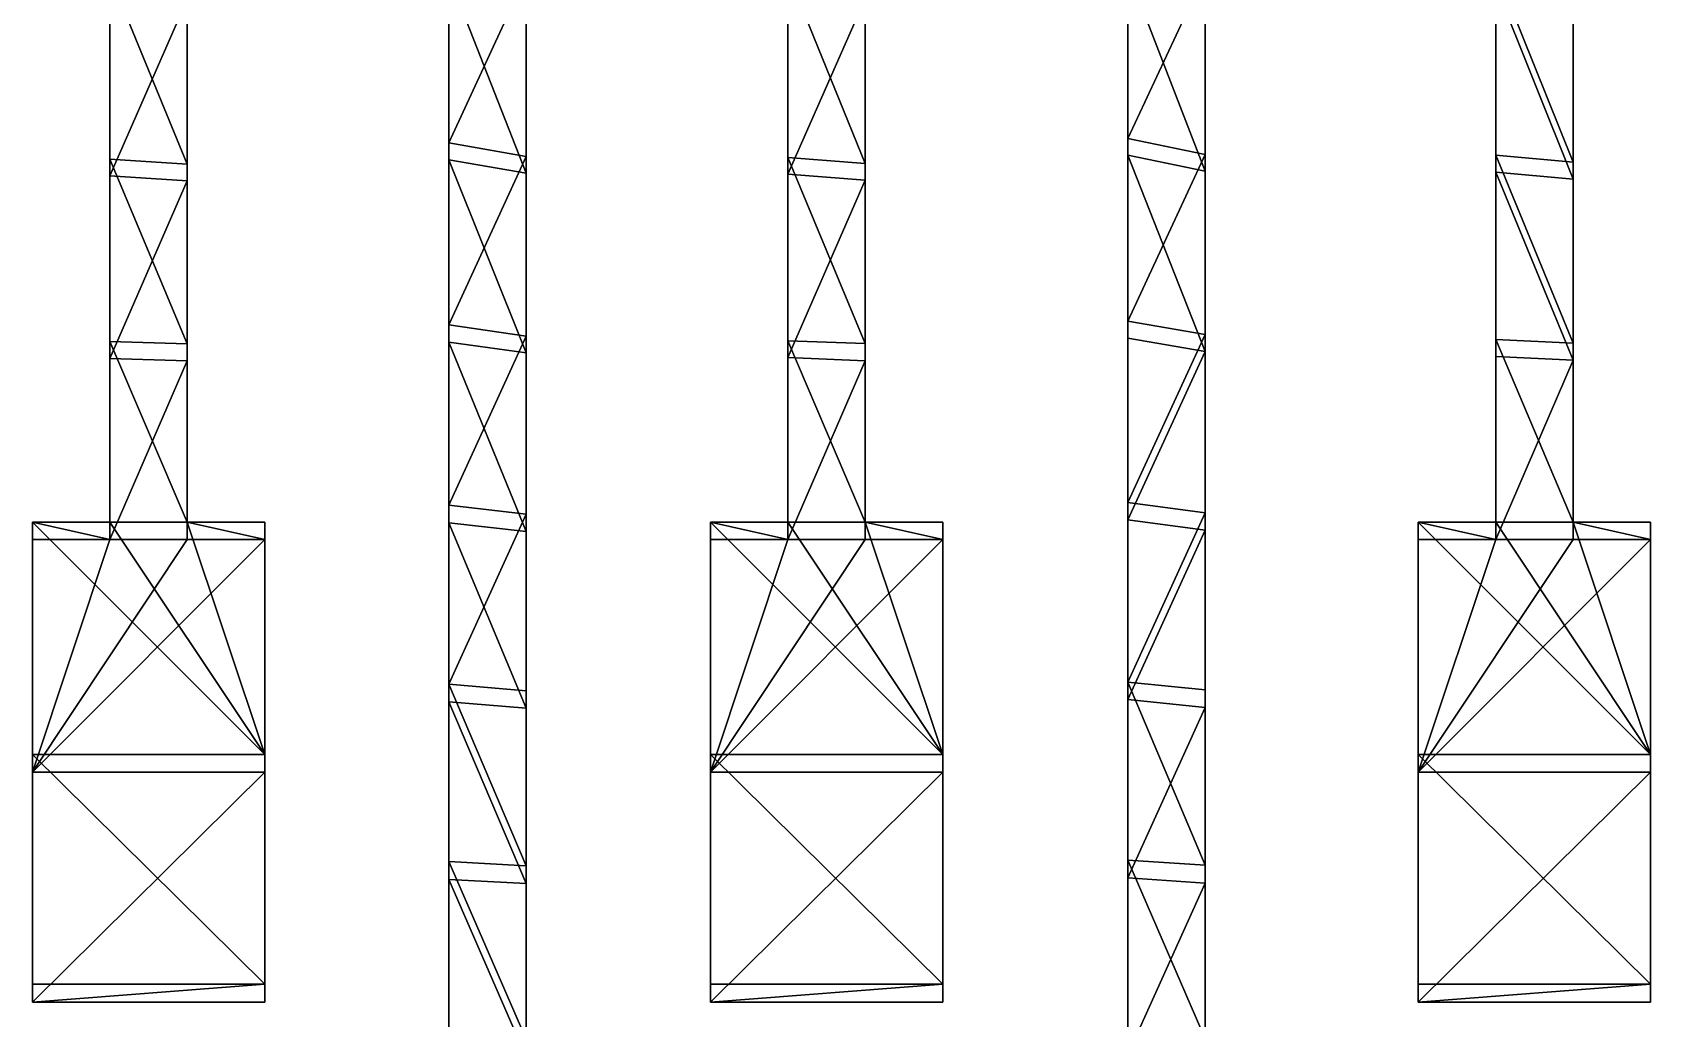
# Model space of a CAD drawing. Header units: inches. Extents: x -754 to 754, y 2181 to 6840.
# Drawn here: x -754 to -197, y 2407 to 2746 of the extents above; entities that cross this region are included whole.
import ezdxf

# ---------------------------------------------------------------- set-up
doc = ezdxf.new("R2010")
doc.units = ezdxf.units.IN
doc.header["$LTSCALE"] = 12.361043
doc.header["$MEASUREMENT"] = 0
for name, color, linetype in [('130', 7, 'CONTINUOUS'), ('131', 7, 'CONTINUOUS'), ('132', 7, 'CONTINUOUS'), ('133', 7, 'CONTINUOUS'), ('134', 7, 'CONTINUOUS'), ('152', 7, 'CONTINUOUS'), ('154', 7, 'CONTINUOUS'), ('155', 7, 'CONTINUOUS'), ('156', 7, 'CONTINUOUS'), ('157', 7, 'CONTINUOUS'), ('158', 7, 'CONTINUOUS'), ('159', 7, 'CONTINUOUS'), ('160', 7, 'CONTINUOUS'), ('161', 7, 'CONTINUOUS'), ('163', 7, 'CONTINUOUS'), ('164', 7, 'CONTINUOUS'), ('170', 7, 'CONTINUOUS'), ('171', 7, 'CONTINUOUS'), ('172', 7, 'CONTINUOUS'), ('174', 7, 'CONTINUOUS'), ('175', 7, 'CONTINUOUS'), ('177', 7, 'CONTINUOUS'), ('178', 7, 'CONTINUOUS'), ('185', 7, 'CONTINUOUS'), ('186', 7, 'CONTINUOUS'), ('187', 7, 'CONTINUOUS'), ('188', 7, 'CONTINUOUS'), ('189', 7, 'CONTINUOUS'), ('190', 7, 'CONTINUOUS'), ('192', 7, 'CONTINUOUS'), ('193', 7, 'CONTINUOUS'), ('42', 7, 'CONTINUOUS'), ('45', 7, 'CONTINUOUS'), ('49', 7, 'CONTINUOUS'), ('50', 7, 'CONTINUOUS'), ('53', 7, 'CONTINUOUS'), ('57', 7, 'CONTINUOUS'), ('58', 7, 'CONTINUOUS')]:
    doc.layers.add(name, color=color, linetype=linetype)

msp = doc.modelspace()

# ---------------------------------------------------------------- linework, layer by layer
at = {"layer": '130', "color": 7, "linetype": 'CONTINUOUS', "true_color": 0xa89b88}
for points in [[(-196.6, 2491.45, 44425.81), (-196.6, 2571.55, 44485.95), (-276.6, 2491.45, 44425.81), (-196.6, 2491.45, 44425.81)], [(-196.6, 2571.55, 44485.95), (-223.3, 2571.55, 44485.95), (-276.6, 2491.45, 44425.81), (-196.6, 2571.55, 44485.95)], [(-223.3, 2571.55, 44485.95), (-249.9, 2571.55, 44485.95), (-276.6, 2491.45, 44425.81), (-223.3, 2571.55, 44485.95)], [(-249.9, 2571.55, 44485.95), (-276.6, 2571.55, 44485.95), (-276.6, 2491.45, 44425.81), (-249.9, 2571.55, 44485.95)], [(-276.6, 2412.32, 44364.42), (-196.6, 2412.32, 44364.42), (-196.6, 2491.45, 44425.81), (-276.6, 2412.32, 44364.42)], [(-276.6, 2412.32, 44364.42), (-196.6, 2491.45, 44425.81), (-276.6, 2491.45, 44425.81), (-276.6, 2412.32, 44364.42)]]:
    msp.add_3dface(points, dxfattribs=at)
at = {"layer": '131', "color": 7, "linetype": 'CONTINUOUS', "true_color": 0xa89b88}
for points in [[(-276.6, 2418.51, 44356.57), (-196.6, 2418.51, 44356.57), (-276.6, 2412.32, 44364.42), (-276.6, 2418.51, 44356.57)], [(-276.6, 2412.32, 44364.42), (-196.6, 2418.51, 44356.57), (-196.6, 2412.32, 44364.42), (-276.6, 2412.32, 44364.42)]]:
    msp.add_3dface(points, dxfattribs=at)
at = {"layer": '132', "color": 7, "linetype": 'CONTINUOUS', "true_color": 0xa89b88}
for points in [[(-196.6, 2497.52, 44417.86), (-196.6, 2577.49, 44477.9), (-196.6, 2491.45, 44425.81), (-196.6, 2497.52, 44417.86)], [(-196.6, 2491.45, 44425.81), (-196.6, 2577.49, 44477.9), (-196.6, 2571.55, 44485.95), (-196.6, 2491.45, 44425.81)], [(-196.6, 2418.51, 44356.57), (-196.6, 2497.52, 44417.86), (-196.6, 2412.32, 44364.42), (-196.6, 2418.51, 44356.57)], [(-196.6, 2412.32, 44364.42), (-196.6, 2497.52, 44417.86), (-196.6, 2491.45, 44425.81), (-196.6, 2412.32, 44364.42)]]:
    msp.add_3dface(points, dxfattribs=at)
at = {"layer": '133', "color": 7, "linetype": 'CONTINUOUS', "true_color": 0xa89b88}
for points in [[(-249.9, 2577.49, 44477.9), (-276.6, 2577.49, 44477.9), (-249.9, 2571.55, 44485.95), (-249.9, 2577.49, 44477.9)], [(-249.9, 2571.55, 44485.95), (-276.6, 2577.49, 44477.9), (-276.6, 2571.55, 44485.95), (-249.9, 2571.55, 44485.95)], [(-196.6, 2577.49, 44477.9), (-223.3, 2577.49, 44477.9), (-196.6, 2571.55, 44485.95), (-196.6, 2577.49, 44477.9)], [(-196.6, 2571.55, 44485.95), (-223.3, 2577.49, 44477.9), (-223.3, 2571.55, 44485.95), (-196.6, 2571.55, 44485.95)]]:
    msp.add_3dface(points, dxfattribs=at)
at = {"layer": '134', "color": 7, "linetype": 'CONTINUOUS', "true_color": 0xa89b88}
for points in [[(-276.6, 2577.49, 44477.9), (-276.6, 2497.52, 44417.86), (-276.6, 2491.45, 44425.81), (-276.6, 2577.49, 44477.9)], [(-276.6, 2571.55, 44485.95), (-276.6, 2577.49, 44477.9), (-276.6, 2491.45, 44425.81), (-276.6, 2571.55, 44485.95)], [(-276.6, 2497.52, 44417.86), (-276.6, 2418.51, 44356.57), (-276.6, 2491.45, 44425.81), (-276.6, 2497.52, 44417.86)], [(-276.6, 2418.51, 44356.57), (-276.6, 2412.32, 44364.42), (-276.6, 2491.45, 44425.81), (-276.6, 2418.51, 44356.57)]]:
    msp.add_3dface(points, dxfattribs=at)
at = {"layer": '152', "color": 7, "linetype": 'CONTINUOUS', "true_color": 0xa89b88}
for points in [[(-493.6, 2760.83, 44620.47), (-493.6, 2697.19, 44576.4), (-467, 2757.72, 44618.34), (-493.6, 2760.83, 44620.47)], [(-493.6, 2697.19, 44576.4), (-467, 2695.12, 44574.95), (-467, 2757.72, 44618.34), (-493.6, 2697.19, 44576.4)], [(-493.6, 2697.19, 44576.4), (-493.6, 2634.1, 44531.56), (-467, 2695.12, 44574.95), (-493.6, 2697.19, 44576.4)], [(-493.6, 2634.1, 44531.56), (-467, 2633.06, 44530.81), (-467, 2695.12, 44574.95), (-493.6, 2634.1, 44531.56)], [(-493.6, 2634.1, 44531.56), (-493.6, 2571.55, 44485.95), (-467, 2633.06, 44530.81), (-493.6, 2634.1, 44531.56)], [(-493.6, 2571.55, 44485.95), (-467, 2571.55, 44485.95), (-467, 2633.06, 44530.81), (-493.6, 2571.55, 44485.95)]]:
    msp.add_3dface(points, dxfattribs=at)
at = {"layer": '154', "color": 7, "linetype": 'CONTINUOUS', "true_color": 0xa89b88}
for points in [[(-493.6, 2766.48, 44612.22), (-493.6, 2702.94, 44568.22), (-493.6, 2760.83, 44620.47), (-493.6, 2766.48, 44612.22)], [(-493.6, 2760.83, 44620.47), (-493.6, 2702.94, 44568.22), (-493.6, 2697.19, 44576.4), (-493.6, 2760.83, 44620.47)], [(-493.6, 2702.94, 44568.22), (-493.6, 2639.94, 44523.44), (-493.6, 2697.19, 44576.4), (-493.6, 2702.94, 44568.22)], [(-493.6, 2697.19, 44576.4), (-493.6, 2639.94, 44523.44), (-493.6, 2634.1, 44531.56), (-493.6, 2697.19, 44576.4)], [(-493.6, 2639.94, 44523.44), (-493.6, 2577.49, 44477.9), (-493.6, 2634.1, 44531.56), (-493.6, 2639.94, 44523.44)], [(-493.6, 2634.1, 44531.56), (-493.6, 2577.49, 44477.9), (-493.6, 2571.55, 44485.95), (-493.6, 2634.1, 44531.56)]]:
    msp.add_3dface(points, dxfattribs=at)
at = {"layer": '155', "color": 7, "linetype": 'CONTINUOUS', "true_color": 0xa89b88}
for points in [[(-467, 2700.96, 44566.82), (-467, 2763.47, 44610.16), (-467, 2757.72, 44618.34), (-467, 2700.96, 44566.82)], [(-467, 2695.12, 44574.95), (-467, 2700.96, 44566.82), (-467, 2757.72, 44618.34), (-467, 2695.12, 44574.95)], [(-467, 2638.96, 44522.73), (-467, 2700.96, 44566.82), (-467, 2695.12, 44574.95), (-467, 2638.96, 44522.73)], [(-467, 2633.06, 44530.81), (-467, 2638.96, 44522.73), (-467, 2695.12, 44574.95), (-467, 2633.06, 44530.81)], [(-467, 2577.49, 44477.9), (-467, 2638.96, 44522.73), (-467, 2571.55, 44485.95), (-467, 2577.49, 44477.9)], [(-467, 2571.55, 44485.95), (-467, 2638.96, 44522.73), (-467, 2633.06, 44530.81), (-467, 2571.55, 44485.95)]]:
    msp.add_3dface(points, dxfattribs=at)
at = {"layer": '156', "color": 7, "linetype": 'CONTINUOUS', "true_color": 0xa89b88}
for points in [[(-467, 2571.55, 44485.95), (-493.6, 2571.55, 44485.95), (-520.3, 2491.45, 44425.81), (-467, 2571.55, 44485.95)], [(-493.6, 2571.55, 44485.95), (-520.3, 2571.55, 44485.95), (-520.3, 2491.45, 44425.81), (-493.6, 2571.55, 44485.95)], [(-440.3, 2571.55, 44485.95), (-467, 2571.55, 44485.95), (-520.3, 2491.45, 44425.81), (-440.3, 2571.55, 44485.95)], [(-440.3, 2571.55, 44485.95), (-520.3, 2491.45, 44425.81), (-440.3, 2491.45, 44425.81), (-440.3, 2571.55, 44485.95)], [(-520.3, 2491.45, 44425.81), (-520.3, 2412.32, 44364.42), (-440.3, 2491.45, 44425.81), (-520.3, 2491.45, 44425.81)], [(-520.3, 2412.32, 44364.42), (-440.3, 2412.32, 44364.42), (-440.3, 2491.45, 44425.81), (-520.3, 2412.32, 44364.42)]]:
    msp.add_3dface(points, dxfattribs=at)
at = {"layer": '157', "color": 7, "linetype": 'CONTINUOUS', "true_color": 0xa89b88}
for points in [[(-493.6, 2571.55, 44485.95), (-493.6, 2577.49, 44477.9), (-520.3, 2577.49, 44477.9), (-493.6, 2571.55, 44485.95)], [(-493.6, 2571.55, 44485.95), (-520.3, 2577.49, 44477.9), (-520.3, 2571.55, 44485.95), (-493.6, 2571.55, 44485.95)], [(-467, 2577.49, 44477.9), (-467, 2571.55, 44485.95), (-440.3, 2571.55, 44485.95), (-467, 2577.49, 44477.9)], [(-440.3, 2577.49, 44477.9), (-467, 2577.49, 44477.9), (-440.3, 2571.55, 44485.95), (-440.3, 2577.49, 44477.9)]]:
    msp.add_3dface(points, dxfattribs=at)
at = {"layer": '158', "color": 7, "linetype": 'CONTINUOUS', "true_color": 0xa89b88}
for points in [[(-520.3, 2577.49, 44477.9), (-520.3, 2497.52, 44417.86), (-520.3, 2571.55, 44485.95), (-520.3, 2577.49, 44477.9)], [(-520.3, 2571.55, 44485.95), (-520.3, 2497.52, 44417.86), (-520.3, 2491.45, 44425.81), (-520.3, 2571.55, 44485.95)], [(-520.3, 2497.52, 44417.86), (-520.3, 2418.51, 44356.57), (-520.3, 2491.45, 44425.81), (-520.3, 2497.52, 44417.86)], [(-520.3, 2491.45, 44425.81), (-520.3, 2418.51, 44356.57), (-520.3, 2412.32, 44364.42), (-520.3, 2491.45, 44425.81)]]:
    msp.add_3dface(points, dxfattribs=at)
at = {"layer": '159', "color": 7, "linetype": 'CONTINUOUS', "true_color": 0xa89b88}
for points in [[(-520.3, 2418.51, 44356.57), (-440.3, 2418.51, 44356.57), (-520.3, 2412.32, 44364.42), (-520.3, 2418.51, 44356.57)], [(-520.3, 2412.32, 44364.42), (-440.3, 2418.51, 44356.57), (-440.3, 2412.32, 44364.42), (-520.3, 2412.32, 44364.42)]]:
    msp.add_3dface(points, dxfattribs=at)
at = {"layer": '160', "color": 7, "linetype": 'CONTINUOUS', "true_color": 0xa89b88}
for points in [[(-440.3, 2497.52, 44417.86), (-440.3, 2577.49, 44477.9), (-440.3, 2491.45, 44425.81), (-440.3, 2497.52, 44417.86)], [(-440.3, 2577.49, 44477.9), (-440.3, 2571.55, 44485.95), (-440.3, 2491.45, 44425.81), (-440.3, 2577.49, 44477.9)], [(-440.3, 2418.51, 44356.57), (-440.3, 2497.52, 44417.86), (-440.3, 2491.45, 44425.81), (-440.3, 2418.51, 44356.57)], [(-440.3, 2412.32, 44364.42), (-440.3, 2418.51, 44356.57), (-440.3, 2491.45, 44425.81), (-440.3, 2412.32, 44364.42)]]:
    msp.add_3dface(points, dxfattribs=at)
at = {"layer": '161', "color": 7, "linetype": 'CONTINUOUS', "true_color": 0xa89b88}
for points in [[(-610.3, 2765.49, 44623.65), (-610.3, 2702.21, 44579.91), (-583.7, 2697.63, 44576.7), (-610.3, 2765.49, 44623.65)], [(-610.3, 2765.49, 44623.65), (-583.7, 2697.63, 44576.7), (-583.7, 2760.05, 44619.94), (-610.3, 2765.49, 44623.65)], [(-610.3, 2702.21, 44579.91), (-610.3, 2639.46, 44535.41), (-583.7, 2635.71, 44532.71), (-610.3, 2702.21, 44579.91)], [(-610.3, 2702.21, 44579.91), (-583.7, 2635.71, 44532.71), (-583.7, 2697.63, 44576.7), (-610.3, 2702.21, 44579.91)], [(-610.3, 2639.46, 44535.41), (-610.3, 2577.26, 44490.15), (-583.7, 2574.31, 44487.98), (-610.3, 2639.46, 44535.41)], [(-610.3, 2639.46, 44535.41), (-583.7, 2574.31, 44487.98), (-583.7, 2635.71, 44532.71), (-610.3, 2639.46, 44535.41)], [(-610.3, 2577.26, 44490.15), (-610.3, 2515.62, 44444.16), (-583.7, 2513.44, 44442.51), (-610.3, 2577.26, 44490.15)], [(-610.3, 2577.26, 44490.15), (-583.7, 2513.44, 44442.51), (-583.7, 2574.31, 44487.98), (-610.3, 2577.26, 44490.15)], [(-610.3, 2515.62, 44444.16), (-610.3, 2454.55, 44397.43), (-583.7, 2453.12, 44396.32), (-610.3, 2515.62, 44444.16)], [(-610.3, 2515.62, 44444.16), (-583.7, 2453.12, 44396.32), (-583.7, 2513.44, 44442.51), (-610.3, 2515.62, 44444.16)], [(-610.3, 2454.55, 44397.43), (-610.3, 2394.06, 44349.97), (-583.7, 2393.36, 44349.42), (-610.3, 2454.55, 44397.43)], [(-610.3, 2454.55, 44397.43), (-583.7, 2393.36, 44349.42), (-583.7, 2453.12, 44396.32), (-610.3, 2454.55, 44397.43)]]:
    msp.add_3dface(points, dxfattribs=at)
at = {"layer": '163', "color": 7, "linetype": 'CONTINUOUS', "true_color": 0xa89b88}
for points in [[(-610.3, 2771.22, 44615.47), (-610.3, 2708.06, 44571.81), (-610.3, 2765.49, 44623.65), (-610.3, 2771.22, 44615.47)], [(-610.3, 2765.49, 44623.65), (-610.3, 2708.06, 44571.81), (-610.3, 2702.21, 44579.91), (-610.3, 2765.49, 44623.65)], [(-610.3, 2708.06, 44571.81), (-610.3, 2645.42, 44527.39), (-610.3, 2702.21, 44579.91), (-610.3, 2708.06, 44571.81)], [(-610.3, 2702.21, 44579.91), (-610.3, 2645.42, 44527.39), (-610.3, 2639.46, 44535.41), (-610.3, 2702.21, 44579.91)], [(-610.3, 2645.42, 44527.39), (-610.3, 2583.33, 44482.21), (-610.3, 2639.46, 44535.41), (-610.3, 2645.42, 44527.39)], [(-610.3, 2639.46, 44535.41), (-610.3, 2583.33, 44482.21), (-610.3, 2577.26, 44490.15), (-610.3, 2639.46, 44535.41)], [(-610.3, 2583.33, 44482.21), (-610.3, 2521.77, 44436.28), (-610.3, 2577.26, 44490.15), (-610.3, 2583.33, 44482.21)], [(-610.3, 2577.26, 44490.15), (-610.3, 2521.77, 44436.28), (-610.3, 2515.62, 44444.16), (-610.3, 2577.26, 44490.15)], [(-610.3, 2521.77, 44436.28), (-610.3, 2460.77, 44389.6), (-610.3, 2515.62, 44444.16), (-610.3, 2521.77, 44436.28)], [(-610.3, 2515.62, 44444.16), (-610.3, 2460.77, 44389.6), (-610.3, 2454.55, 44397.43), (-610.3, 2515.62, 44444.16)], [(-610.3, 2460.77, 44389.6), (-610.3, 2400.34, 44342.19), (-610.3, 2454.55, 44397.43), (-610.3, 2460.77, 44389.6)], [(-610.3, 2454.55, 44397.43), (-610.3, 2400.34, 44342.19), (-610.3, 2394.06, 44349.97), (-610.3, 2454.55, 44397.43)]]:
    msp.add_3dface(points, dxfattribs=at)
at = {"layer": '164', "color": 7, "linetype": 'CONTINUOUS', "true_color": 0xa89b88}
for points in [[(-583.7, 2703.37, 44568.53), (-583.7, 2765.7, 44611.71), (-583.7, 2760.05, 44619.94), (-583.7, 2703.37, 44568.53)], [(-583.7, 2697.63, 44576.7), (-583.7, 2703.37, 44568.53), (-583.7, 2760.05, 44619.94), (-583.7, 2697.63, 44576.7)], [(-583.7, 2641.55, 44524.61), (-583.7, 2703.37, 44568.53), (-583.7, 2697.63, 44576.7), (-583.7, 2641.55, 44524.61)], [(-583.7, 2635.71, 44532.71), (-583.7, 2641.55, 44524.61), (-583.7, 2697.63, 44576.7), (-583.7, 2635.71, 44532.71)], [(-583.7, 2580.25, 44479.95), (-583.7, 2641.55, 44524.61), (-583.7, 2635.71, 44532.71), (-583.7, 2580.25, 44479.95)], [(-583.7, 2574.31, 44487.98), (-583.7, 2580.25, 44479.95), (-583.7, 2635.71, 44532.71), (-583.7, 2574.31, 44487.98)], [(-583.7, 2519.49, 44434.55), (-583.7, 2580.25, 44479.95), (-583.7, 2574.31, 44487.98), (-583.7, 2519.49, 44434.55)], [(-583.7, 2513.44, 44442.51), (-583.7, 2519.49, 44434.55), (-583.7, 2574.31, 44487.98), (-583.7, 2513.44, 44442.51)], [(-583.7, 2459.26, 44388.43), (-583.7, 2519.49, 44434.55), (-583.7, 2513.44, 44442.51), (-583.7, 2459.26, 44388.43)], [(-583.7, 2453.12, 44396.32), (-583.7, 2459.26, 44388.43), (-583.7, 2513.44, 44442.51), (-583.7, 2453.12, 44396.32)], [(-583.7, 2399.59, 44341.59), (-583.7, 2459.26, 44388.43), (-583.7, 2453.12, 44396.32), (-583.7, 2399.59, 44341.59)], [(-583.7, 2393.36, 44349.42), (-583.7, 2399.59, 44341.59), (-583.7, 2453.12, 44396.32), (-583.7, 2393.36, 44349.42)]]:
    msp.add_3dface(points, dxfattribs=at)
at = {"layer": '170', "color": 7, "linetype": 'CONTINUOUS', "true_color": 0xa89b88}
for points in [[(-249.9, 2703.76, 44568.79), (-249.9, 2767.71, 44613.06), (-223.3, 2701.33, 44567.09), (-249.9, 2703.76, 44568.79)], [(-223.3, 2701.33, 44567.09), (-249.9, 2767.71, 44613.06), (-223.3, 2764.04, 44610.55), (-223.3, 2701.33, 44567.09)], [(-249.9, 2640.35, 44523.73), (-249.9, 2703.76, 44568.79), (-223.3, 2639.14, 44522.87), (-249.9, 2640.35, 44523.73)], [(-223.3, 2639.14, 44522.87), (-249.9, 2703.76, 44568.79), (-223.3, 2701.33, 44567.09), (-223.3, 2639.14, 44522.87)], [(-223.3, 2577.49, 44477.9), (-249.9, 2577.49, 44477.9), (-249.9, 2640.35, 44523.73), (-223.3, 2577.49, 44477.9)], [(-223.3, 2577.49, 44477.9), (-249.9, 2640.35, 44523.73), (-223.3, 2639.14, 44522.87), (-223.3, 2577.49, 44477.9)]]:
    msp.add_3dface(points, dxfattribs=at)
at = {"layer": '171', "color": 7, "linetype": 'CONTINUOUS', "true_color": 0xa89b88}
for points in [[(-223.3, 2695.53, 44575.23), (-223.3, 2758.33, 44618.76), (-249.9, 2762, 44621.27), (-223.3, 2695.53, 44575.23)], [(-223.3, 2695.53, 44575.23), (-249.9, 2762, 44621.27), (-249.9, 2697.96, 44576.94), (-223.3, 2695.53, 44575.23)], [(-223.3, 2633.27, 44530.96), (-223.3, 2695.53, 44575.23), (-249.9, 2697.96, 44576.94), (-223.3, 2633.27, 44530.96)], [(-223.3, 2633.27, 44530.96), (-249.9, 2697.96, 44576.94), (-249.9, 2634.47, 44531.83), (-223.3, 2633.27, 44530.96)], [(-249.9, 2571.55, 44485.95), (-223.3, 2633.27, 44530.96), (-249.9, 2634.47, 44531.83), (-249.9, 2571.55, 44485.95)], [(-249.9, 2571.55, 44485.95), (-223.3, 2571.55, 44485.95), (-223.3, 2633.27, 44530.96), (-249.9, 2571.55, 44485.95)]]:
    msp.add_3dface(points, dxfattribs=at)
at = {"layer": '172', "color": 7, "linetype": 'CONTINUOUS', "true_color": 0xa89b88}
for points in [[(-223.3, 2701.33, 44567.09), (-223.3, 2764.04, 44610.55), (-223.3, 2758.33, 44618.76), (-223.3, 2701.33, 44567.09)], [(-223.3, 2695.53, 44575.23), (-223.3, 2701.33, 44567.09), (-223.3, 2758.33, 44618.76), (-223.3, 2695.53, 44575.23)], [(-223.3, 2639.14, 44522.87), (-223.3, 2701.33, 44567.09), (-223.3, 2695.53, 44575.23), (-223.3, 2639.14, 44522.87)], [(-223.3, 2633.27, 44530.96), (-223.3, 2639.14, 44522.87), (-223.3, 2695.53, 44575.23), (-223.3, 2633.27, 44530.96)], [(-223.3, 2571.55, 44485.95), (-223.3, 2577.49, 44477.9), (-223.3, 2639.14, 44522.87), (-223.3, 2571.55, 44485.95)], [(-223.3, 2571.55, 44485.95), (-223.3, 2639.14, 44522.87), (-223.3, 2633.27, 44530.96), (-223.3, 2571.55, 44485.95)]]:
    msp.add_3dface(points, dxfattribs=at)
at = {"layer": '174', "color": 7, "linetype": 'CONTINUOUS', "true_color": 0xa89b88}
for points in [[(-249.9, 2767.71, 44613.06), (-249.9, 2703.76, 44568.79), (-249.9, 2762, 44621.27), (-249.9, 2767.71, 44613.06)], [(-249.9, 2762, 44621.27), (-249.9, 2703.76, 44568.79), (-249.9, 2697.96, 44576.94), (-249.9, 2762, 44621.27)], [(-249.9, 2703.76, 44568.79), (-249.9, 2640.35, 44523.73), (-249.9, 2697.96, 44576.94), (-249.9, 2703.76, 44568.79)], [(-249.9, 2697.96, 44576.94), (-249.9, 2640.35, 44523.73), (-249.9, 2634.47, 44531.83), (-249.9, 2697.96, 44576.94)], [(-249.9, 2640.35, 44523.73), (-249.9, 2577.49, 44477.9), (-249.9, 2634.47, 44531.83), (-249.9, 2640.35, 44523.73)], [(-249.9, 2577.49, 44477.9), (-249.9, 2571.55, 44485.95), (-249.9, 2634.47, 44531.83), (-249.9, 2577.49, 44477.9)]]:
    msp.add_3dface(points, dxfattribs=at)
at = {"layer": '175', "color": 7, "linetype": 'CONTINUOUS', "true_color": 0xa89b88}
for points in [[(-376.6, 2767.26, 44624.86), (-376.6, 2703.75, 44580.99), (-350, 2698.27, 44577.16), (-376.6, 2767.26, 44624.86)], [(-376.6, 2767.26, 44624.86), (-350, 2698.27, 44577.16), (-350, 2760.82, 44620.47), (-376.6, 2767.26, 44624.86)], [(-376.6, 2703.75, 44580.99), (-376.6, 2640.76, 44536.35), (-350, 2636.24, 44533.1), (-376.6, 2703.75, 44580.99)], [(-376.6, 2703.75, 44580.99), (-350, 2636.24, 44533.1), (-350, 2698.27, 44577.16), (-376.6, 2703.75, 44580.99)], [(-376.6, 2640.76, 44536.35), (-376.6, 2578.32, 44490.94), (-350, 2636.24, 44533.1), (-376.6, 2640.76, 44536.35)], [(-376.6, 2578.32, 44490.94), (-350, 2574.73, 44488.29), (-350, 2636.24, 44533.1), (-376.6, 2578.32, 44490.94)], [(-376.6, 2578.32, 44490.94), (-376.6, 2516.43, 44444.77), (-350, 2574.73, 44488.29), (-376.6, 2578.32, 44490.94)], [(-376.6, 2516.43, 44444.77), (-350, 2513.76, 44442.75), (-350, 2574.73, 44488.29), (-376.6, 2516.43, 44444.77)], [(-376.6, 2516.43, 44444.77), (-376.6, 2455.09, 44397.85), (-350, 2513.76, 44442.75), (-376.6, 2516.43, 44444.77)], [(-376.6, 2455.09, 44397.85), (-350, 2453.33, 44396.49), (-350, 2513.76, 44442.75), (-376.6, 2455.09, 44397.85)], [(-376.6, 2455.09, 44397.85), (-376.6, 2394.33, 44350.19), (-350, 2453.33, 44396.49), (-376.6, 2455.09, 44397.85)], [(-376.6, 2394.33, 44350.19), (-350, 2393.46, 44349.5), (-350, 2453.33, 44396.49), (-376.6, 2394.33, 44350.19)]]:
    msp.add_3dface(points, dxfattribs=at)
at = {"layer": '177', "color": 7, "linetype": 'CONTINUOUS', "true_color": 0xa89b88}
for points in [[(-376.6, 2772.9, 44616.62), (-376.6, 2709.48, 44572.81), (-376.6, 2767.26, 44624.86), (-376.6, 2772.9, 44616.62)], [(-376.6, 2767.26, 44624.86), (-376.6, 2709.48, 44572.81), (-376.6, 2703.75, 44580.99), (-376.6, 2767.26, 44624.86)], [(-376.6, 2709.48, 44572.81), (-376.6, 2646.6, 44528.23), (-376.6, 2703.75, 44580.99), (-376.6, 2709.48, 44572.81)], [(-376.6, 2703.75, 44580.99), (-376.6, 2646.6, 44528.23), (-376.6, 2640.76, 44536.35), (-376.6, 2703.75, 44580.99)], [(-376.6, 2646.6, 44528.23), (-376.6, 2584.25, 44482.9), (-376.6, 2640.76, 44536.35), (-376.6, 2646.6, 44528.23)], [(-376.6, 2640.76, 44536.35), (-376.6, 2584.25, 44482.9), (-376.6, 2578.32, 44490.94), (-376.6, 2640.76, 44536.35)], [(-376.6, 2584.25, 44482.9), (-376.6, 2522.46, 44436.8), (-376.6, 2578.32, 44490.94), (-376.6, 2584.25, 44482.9)], [(-376.6, 2578.32, 44490.94), (-376.6, 2522.46, 44436.8), (-376.6, 2516.43, 44444.77), (-376.6, 2578.32, 44490.94)], [(-376.6, 2522.46, 44436.8), (-376.6, 2461.23, 44389.96), (-376.6, 2516.43, 44444.77), (-376.6, 2522.46, 44436.8)], [(-376.6, 2516.43, 44444.77), (-376.6, 2461.23, 44389.96), (-376.6, 2455.09, 44397.85), (-376.6, 2516.43, 44444.77)], [(-376.6, 2461.23, 44389.96), (-376.6, 2400.56, 44342.37), (-376.6, 2455.09, 44397.85), (-376.6, 2461.23, 44389.96)], [(-376.6, 2455.09, 44397.85), (-376.6, 2400.56, 44342.37), (-376.6, 2394.33, 44350.19), (-376.6, 2455.09, 44397.85)]]:
    msp.add_3dface(points, dxfattribs=at)
at = {"layer": '178', "color": 7, "linetype": 'CONTINUOUS', "true_color": 0xa89b88}
for points in [[(-350, 2704.01, 44568.98), (-350, 2766.47, 44612.22), (-350, 2760.82, 44620.47), (-350, 2704.01, 44568.98)], [(-350, 2698.27, 44577.16), (-350, 2704.01, 44568.98), (-350, 2760.82, 44620.47), (-350, 2698.27, 44577.16)], [(-350, 2642.08, 44524.99), (-350, 2704.01, 44568.98), (-350, 2698.27, 44577.16), (-350, 2642.08, 44524.99)], [(-350, 2636.24, 44533.1), (-350, 2642.08, 44524.99), (-350, 2698.27, 44577.16), (-350, 2636.24, 44533.1)], [(-350, 2580.67, 44480.25), (-350, 2642.08, 44524.99), (-350, 2636.24, 44533.1), (-350, 2580.67, 44480.25)], [(-350, 2574.73, 44488.29), (-350, 2580.67, 44480.25), (-350, 2636.24, 44533.1), (-350, 2574.73, 44488.29)], [(-350, 2519.8, 44434.79), (-350, 2580.67, 44480.25), (-350, 2574.73, 44488.29), (-350, 2519.8, 44434.79)], [(-350, 2513.76, 44442.75), (-350, 2519.8, 44434.79), (-350, 2574.73, 44488.29), (-350, 2513.76, 44442.75)], [(-350, 2459.47, 44388.59), (-350, 2519.8, 44434.79), (-350, 2513.76, 44442.75), (-350, 2459.47, 44388.59)], [(-350, 2453.33, 44396.49), (-350, 2459.47, 44388.59), (-350, 2513.76, 44442.75), (-350, 2453.33, 44396.49)], [(-350, 2399.69, 44341.67), (-350, 2459.47, 44388.59), (-350, 2453.33, 44396.49), (-350, 2399.69, 44341.67)], [(-350, 2393.46, 44349.5), (-350, 2399.69, 44341.67), (-350, 2453.33, 44396.49), (-350, 2393.46, 44349.5)]]:
    msp.add_3dface(points, dxfattribs=at)
at = {"layer": '185', "color": 7, "linetype": 'CONTINUOUS', "true_color": 0xa89b88}
for points in [[(-727, 2571.55, 44485.95), (-753.7, 2571.55, 44485.95), (-753.7, 2491.45, 44425.81), (-727, 2571.55, 44485.95)], [(-700.4, 2571.55, 44485.95), (-727, 2571.55, 44485.95), (-753.7, 2491.45, 44425.81), (-700.4, 2571.55, 44485.95)], [(-673.7, 2571.55, 44485.95), (-700.4, 2571.55, 44485.95), (-753.7, 2491.45, 44425.81), (-673.7, 2571.55, 44485.95)], [(-673.7, 2571.55, 44485.95), (-753.7, 2491.45, 44425.81), (-673.7, 2491.45, 44425.81), (-673.7, 2571.55, 44485.95)], [(-753.7, 2491.45, 44425.81), (-753.7, 2412.32, 44364.42), (-673.7, 2491.45, 44425.81), (-753.7, 2491.45, 44425.81)], [(-753.7, 2412.32, 44364.42), (-673.7, 2412.32, 44364.42), (-673.7, 2491.45, 44425.81), (-753.7, 2412.32, 44364.42)]]:
    msp.add_3dface(points, dxfattribs=at)
at = {"layer": '186', "color": 7, "linetype": 'CONTINUOUS', "true_color": 0xa89b88}
for points in [[(-727, 2577.49, 44477.9), (-753.7, 2577.49, 44477.9), (-727, 2571.55, 44485.95), (-727, 2577.49, 44477.9)], [(-727, 2571.55, 44485.95), (-753.7, 2577.49, 44477.9), (-753.7, 2571.55, 44485.95), (-727, 2571.55, 44485.95)], [(-673.7, 2577.49, 44477.9), (-700.4, 2577.49, 44477.9), (-673.7, 2571.55, 44485.95), (-673.7, 2577.49, 44477.9)], [(-700.4, 2577.49, 44477.9), (-700.4, 2571.55, 44485.95), (-673.7, 2571.55, 44485.95), (-700.4, 2577.49, 44477.9)]]:
    msp.add_3dface(points, dxfattribs=at)
at = {"layer": '187', "color": 7, "linetype": 'CONTINUOUS', "true_color": 0xa89b88}
for points in [[(-753.7, 2577.49, 44477.9), (-753.7, 2497.52, 44417.86), (-753.7, 2571.55, 44485.95), (-753.7, 2577.49, 44477.9)], [(-753.7, 2571.55, 44485.95), (-753.7, 2497.52, 44417.86), (-753.7, 2491.45, 44425.81), (-753.7, 2571.55, 44485.95)], [(-753.7, 2497.52, 44417.86), (-753.7, 2418.51, 44356.57), (-753.7, 2491.45, 44425.81), (-753.7, 2497.52, 44417.86)], [(-753.7, 2491.45, 44425.81), (-753.7, 2418.51, 44356.57), (-753.7, 2412.32, 44364.42), (-753.7, 2491.45, 44425.81)]]:
    msp.add_3dface(points, dxfattribs=at)
at = {"layer": '188', "color": 7, "linetype": 'CONTINUOUS', "true_color": 0xa89b88}
for points in [[(-753.7, 2418.51, 44356.57), (-673.7, 2418.51, 44356.57), (-753.7, 2412.32, 44364.42), (-753.7, 2418.51, 44356.57)], [(-753.7, 2412.32, 44364.42), (-673.7, 2418.51, 44356.57), (-673.7, 2412.32, 44364.42), (-753.7, 2412.32, 44364.42)]]:
    msp.add_3dface(points, dxfattribs=at)
at = {"layer": '189', "color": 7, "linetype": 'CONTINUOUS', "true_color": 0xa89b88}
for points in [[(-673.7, 2497.52, 44417.86), (-673.7, 2577.49, 44477.9), (-673.7, 2491.45, 44425.81), (-673.7, 2497.52, 44417.86)], [(-673.7, 2577.49, 44477.9), (-673.7, 2571.55, 44485.95), (-673.7, 2491.45, 44425.81), (-673.7, 2577.49, 44477.9)], [(-673.7, 2418.51, 44356.57), (-673.7, 2497.52, 44417.86), (-673.7, 2491.45, 44425.81), (-673.7, 2418.51, 44356.57)], [(-673.7, 2412.32, 44364.42), (-673.7, 2418.51, 44356.57), (-673.7, 2491.45, 44425.81), (-673.7, 2412.32, 44364.42)]]:
    msp.add_3dface(points, dxfattribs=at)
at = {"layer": '190', "color": 7, "linetype": 'CONTINUOUS', "true_color": 0xa89b88}
for points in [[(-727, 2759.98, 44619.89), (-727, 2696.63, 44576), (-700.4, 2757.43, 44618.14), (-727, 2759.98, 44619.89)], [(-727, 2696.63, 44576), (-700.4, 2694.95, 44574.82), (-700.4, 2757.43, 44618.14), (-727, 2696.63, 44576)], [(-727, 2696.63, 44576), (-727, 2633.82, 44531.36), (-700.4, 2694.95, 44574.82), (-727, 2696.63, 44576)], [(-727, 2633.82, 44531.36), (-700.4, 2632.98, 44530.75), (-700.4, 2694.95, 44574.82), (-727, 2633.82, 44531.36)], [(-727, 2633.82, 44531.36), (-727, 2571.55, 44485.95), (-700.4, 2632.98, 44530.75), (-727, 2633.82, 44531.36)], [(-727, 2571.55, 44485.95), (-700.4, 2571.55, 44485.95), (-700.4, 2632.98, 44530.75), (-727, 2571.55, 44485.95)]]:
    msp.add_3dface(points, dxfattribs=at)
at = {"layer": '192', "color": 7, "linetype": 'CONTINUOUS', "true_color": 0xa89b88}
for points in [[(-727, 2765.63, 44611.65), (-727, 2702.39, 44567.83), (-727, 2759.98, 44619.89), (-727, 2765.63, 44611.65)], [(-727, 2759.98, 44619.89), (-727, 2702.39, 44567.83), (-727, 2696.63, 44576), (-727, 2759.98, 44619.89)], [(-727, 2702.39, 44567.83), (-727, 2639.67, 44523.25), (-727, 2696.63, 44576), (-727, 2702.39, 44567.83)], [(-727, 2696.63, 44576), (-727, 2639.67, 44523.25), (-727, 2633.82, 44531.36), (-727, 2696.63, 44576)], [(-727, 2639.67, 44523.25), (-727, 2577.49, 44477.9), (-727, 2633.82, 44531.36), (-727, 2639.67, 44523.25)], [(-727, 2577.49, 44477.9), (-727, 2571.55, 44485.95), (-727, 2633.82, 44531.36), (-727, 2577.49, 44477.9)]]:
    msp.add_3dface(points, dxfattribs=at)
at = {"layer": '193', "color": 7, "linetype": 'CONTINUOUS', "true_color": 0xa89b88}
for points in [[(-700.4, 2700.7, 44566.65), (-700.4, 2763.09, 44609.9), (-700.4, 2757.43, 44618.14), (-700.4, 2700.7, 44566.65)], [(-700.4, 2694.95, 44574.82), (-700.4, 2700.7, 44566.65), (-700.4, 2757.43, 44618.14), (-700.4, 2694.95, 44574.82)], [(-700.4, 2638.83, 44522.64), (-700.4, 2700.7, 44566.65), (-700.4, 2694.95, 44574.82), (-700.4, 2638.83, 44522.64)], [(-700.4, 2632.98, 44530.75), (-700.4, 2638.83, 44522.64), (-700.4, 2694.95, 44574.82), (-700.4, 2632.98, 44530.75)], [(-700.4, 2571.55, 44485.95), (-700.4, 2577.49, 44477.9), (-700.4, 2638.83, 44522.64), (-700.4, 2571.55, 44485.95)], [(-700.4, 2571.55, 44485.95), (-700.4, 2638.83, 44522.64), (-700.4, 2632.98, 44530.75), (-700.4, 2571.55, 44485.95)]]:
    msp.add_3dface(points, dxfattribs=at)
at = {"layer": '42', "color": 7, "linetype": 'CONTINUOUS', "true_color": 0xa89b88}
for points in [[(-276.6, 2577.49, 44477.9), (-249.9, 2577.49, 44477.9), (-196.6, 2497.52, 44417.86), (-276.6, 2577.49, 44477.9)], [(-276.6, 2497.52, 44417.86), (-276.6, 2577.49, 44477.9), (-196.6, 2497.52, 44417.86), (-276.6, 2497.52, 44417.86)], [(-249.9, 2577.49, 44477.9), (-223.3, 2577.49, 44477.9), (-196.6, 2497.52, 44417.86), (-249.9, 2577.49, 44477.9)], [(-196.6, 2497.52, 44417.86), (-223.3, 2577.49, 44477.9), (-196.6, 2577.49, 44477.9), (-196.6, 2497.52, 44417.86)], [(-276.6, 2418.51, 44356.57), (-276.6, 2497.52, 44417.86), (-196.6, 2418.51, 44356.57), (-276.6, 2418.51, 44356.57)], [(-196.6, 2418.51, 44356.57), (-276.6, 2497.52, 44417.86), (-196.6, 2497.52, 44417.86), (-196.6, 2418.51, 44356.57)]]:
    msp.add_3dface(points, dxfattribs=at)
at = {"layer": '45', "color": 7, "linetype": 'CONTINUOUS', "true_color": 0xa89b88}
for points in [[(-376.6, 2709.48, 44572.81), (-376.6, 2772.9, 44616.62), (-350, 2766.47, 44612.22), (-376.6, 2709.48, 44572.81)], [(-350, 2704.01, 44568.98), (-376.6, 2709.48, 44572.81), (-350, 2766.47, 44612.22), (-350, 2704.01, 44568.98)], [(-376.6, 2646.6, 44528.23), (-376.6, 2709.48, 44572.81), (-350, 2704.01, 44568.98), (-376.6, 2646.6, 44528.23)], [(-350, 2642.08, 44524.99), (-376.6, 2646.6, 44528.23), (-350, 2704.01, 44568.98), (-350, 2642.08, 44524.99)], [(-376.6, 2584.25, 44482.9), (-376.6, 2646.6, 44528.23), (-350, 2642.08, 44524.99), (-376.6, 2584.25, 44482.9)], [(-350, 2580.67, 44480.25), (-376.6, 2584.25, 44482.9), (-350, 2642.08, 44524.99), (-350, 2580.67, 44480.25)], [(-376.6, 2522.46, 44436.8), (-376.6, 2584.25, 44482.9), (-350, 2580.67, 44480.25), (-376.6, 2522.46, 44436.8)], [(-350, 2519.8, 44434.79), (-376.6, 2522.46, 44436.8), (-350, 2580.67, 44480.25), (-350, 2519.8, 44434.79)], [(-376.6, 2461.23, 44389.96), (-376.6, 2522.46, 44436.8), (-350, 2459.47, 44388.59), (-376.6, 2461.23, 44389.96)], [(-350, 2459.47, 44388.59), (-376.6, 2522.46, 44436.8), (-350, 2519.8, 44434.79), (-350, 2459.47, 44388.59)], [(-376.6, 2400.56, 44342.37), (-376.6, 2461.23, 44389.96), (-350, 2399.69, 44341.67), (-376.6, 2400.56, 44342.37)], [(-350, 2399.69, 44341.67), (-376.6, 2461.23, 44389.96), (-350, 2459.47, 44388.59), (-350, 2399.69, 44341.67)]]:
    msp.add_3dface(points, dxfattribs=at)
at = {"layer": '49', "color": 7, "linetype": 'CONTINUOUS', "true_color": 0xa89b88}
for points in [[(-493.6, 2702.94, 44568.22), (-493.6, 2766.48, 44612.22), (-467, 2700.96, 44566.82), (-493.6, 2702.94, 44568.22)], [(-467, 2700.96, 44566.82), (-493.6, 2766.48, 44612.22), (-467, 2763.47, 44610.16), (-467, 2700.96, 44566.82)], [(-493.6, 2639.94, 44523.44), (-493.6, 2702.94, 44568.22), (-467, 2638.96, 44522.73), (-493.6, 2639.94, 44523.44)], [(-467, 2638.96, 44522.73), (-493.6, 2702.94, 44568.22), (-467, 2700.96, 44566.82), (-467, 2638.96, 44522.73)], [(-493.6, 2577.49, 44477.9), (-493.6, 2639.94, 44523.44), (-467, 2577.49, 44477.9), (-493.6, 2577.49, 44477.9)], [(-467, 2577.49, 44477.9), (-493.6, 2639.94, 44523.44), (-467, 2638.96, 44522.73), (-467, 2577.49, 44477.9)]]:
    msp.add_3dface(points, dxfattribs=at)
at = {"layer": '50', "color": 7, "linetype": 'CONTINUOUS', "true_color": 0xa89b88}
for points in [[(-520.3, 2577.49, 44477.9), (-493.6, 2577.49, 44477.9), (-440.3, 2497.52, 44417.86), (-520.3, 2577.49, 44477.9)], [(-520.3, 2497.52, 44417.86), (-520.3, 2577.49, 44477.9), (-440.3, 2497.52, 44417.86), (-520.3, 2497.52, 44417.86)], [(-493.6, 2577.49, 44477.9), (-467, 2577.49, 44477.9), (-440.3, 2497.52, 44417.86), (-493.6, 2577.49, 44477.9)], [(-440.3, 2497.52, 44417.86), (-467, 2577.49, 44477.9), (-440.3, 2577.49, 44477.9), (-440.3, 2497.52, 44417.86)], [(-520.3, 2418.51, 44356.57), (-520.3, 2497.52, 44417.86), (-440.3, 2418.51, 44356.57), (-520.3, 2418.51, 44356.57)], [(-440.3, 2418.51, 44356.57), (-520.3, 2497.52, 44417.86), (-440.3, 2497.52, 44417.86), (-440.3, 2418.51, 44356.57)]]:
    msp.add_3dface(points, dxfattribs=at)
at = {"layer": '53', "color": 7, "linetype": 'CONTINUOUS', "true_color": 0xa89b88}
for points in [[(-610.3, 2708.06, 44571.81), (-610.3, 2771.22, 44615.47), (-583.7, 2765.7, 44611.71), (-610.3, 2708.06, 44571.81)], [(-583.7, 2703.37, 44568.53), (-610.3, 2708.06, 44571.81), (-583.7, 2765.7, 44611.71), (-583.7, 2703.37, 44568.53)], [(-610.3, 2645.42, 44527.39), (-610.3, 2708.06, 44571.81), (-583.7, 2703.37, 44568.53), (-610.3, 2645.42, 44527.39)], [(-583.7, 2641.55, 44524.61), (-610.3, 2645.42, 44527.39), (-583.7, 2703.37, 44568.53), (-583.7, 2641.55, 44524.61)], [(-610.3, 2583.33, 44482.21), (-610.3, 2645.42, 44527.39), (-583.7, 2641.55, 44524.61), (-610.3, 2583.33, 44482.21)], [(-583.7, 2580.25, 44479.95), (-610.3, 2583.33, 44482.21), (-583.7, 2641.55, 44524.61), (-583.7, 2580.25, 44479.95)], [(-610.3, 2521.77, 44436.28), (-610.3, 2583.33, 44482.21), (-583.7, 2580.25, 44479.95), (-610.3, 2521.77, 44436.28)], [(-583.7, 2519.49, 44434.55), (-610.3, 2521.77, 44436.28), (-583.7, 2580.25, 44479.95), (-583.7, 2519.49, 44434.55)], [(-610.3, 2460.77, 44389.6), (-610.3, 2521.77, 44436.28), (-583.7, 2459.26, 44388.43), (-610.3, 2460.77, 44389.6)], [(-583.7, 2459.26, 44388.43), (-610.3, 2521.77, 44436.28), (-583.7, 2519.49, 44434.55), (-583.7, 2459.26, 44388.43)], [(-610.3, 2400.34, 44342.19), (-610.3, 2460.77, 44389.6), (-583.7, 2399.59, 44341.59), (-610.3, 2400.34, 44342.19)], [(-583.7, 2399.59, 44341.59), (-610.3, 2460.77, 44389.6), (-583.7, 2459.26, 44388.43), (-583.7, 2399.59, 44341.59)]]:
    msp.add_3dface(points, dxfattribs=at)
at = {"layer": '57', "color": 7, "linetype": 'CONTINUOUS', "true_color": 0xa89b88}
for points in [[(-727, 2702.39, 44567.83), (-727, 2765.63, 44611.65), (-700.4, 2700.7, 44566.65), (-727, 2702.39, 44567.83)], [(-700.4, 2700.7, 44566.65), (-727, 2765.63, 44611.65), (-700.4, 2763.09, 44609.9), (-700.4, 2700.7, 44566.65)], [(-727, 2639.67, 44523.25), (-727, 2702.39, 44567.83), (-700.4, 2638.83, 44522.64), (-727, 2639.67, 44523.25)], [(-700.4, 2638.83, 44522.64), (-727, 2702.39, 44567.83), (-700.4, 2700.7, 44566.65), (-700.4, 2638.83, 44522.64)], [(-700.4, 2577.49, 44477.9), (-727, 2577.49, 44477.9), (-727, 2639.67, 44523.25), (-700.4, 2577.49, 44477.9)], [(-700.4, 2577.49, 44477.9), (-727, 2639.67, 44523.25), (-700.4, 2638.83, 44522.64), (-700.4, 2577.49, 44477.9)]]:
    msp.add_3dface(points, dxfattribs=at)
at = {"layer": '58', "color": 7, "linetype": 'CONTINUOUS', "true_color": 0xa89b88}
for points in [[(-753.7, 2577.49, 44477.9), (-727, 2577.49, 44477.9), (-673.7, 2497.52, 44417.86), (-753.7, 2577.49, 44477.9)], [(-753.7, 2497.52, 44417.86), (-753.7, 2577.49, 44477.9), (-673.7, 2497.52, 44417.86), (-753.7, 2497.52, 44417.86)], [(-727, 2577.49, 44477.9), (-700.4, 2577.49, 44477.9), (-673.7, 2497.52, 44417.86), (-727, 2577.49, 44477.9)], [(-673.7, 2497.52, 44417.86), (-700.4, 2577.49, 44477.9), (-673.7, 2577.49, 44477.9), (-673.7, 2497.52, 44417.86)], [(-753.7, 2418.51, 44356.57), (-753.7, 2497.52, 44417.86), (-673.7, 2418.51, 44356.57), (-753.7, 2418.51, 44356.57)], [(-673.7, 2418.51, 44356.57), (-753.7, 2497.52, 44417.86), (-673.7, 2497.52, 44417.86), (-673.7, 2418.51, 44356.57)]]:
    msp.add_3dface(points, dxfattribs=at)

doc.saveas('drawing.dxf')
